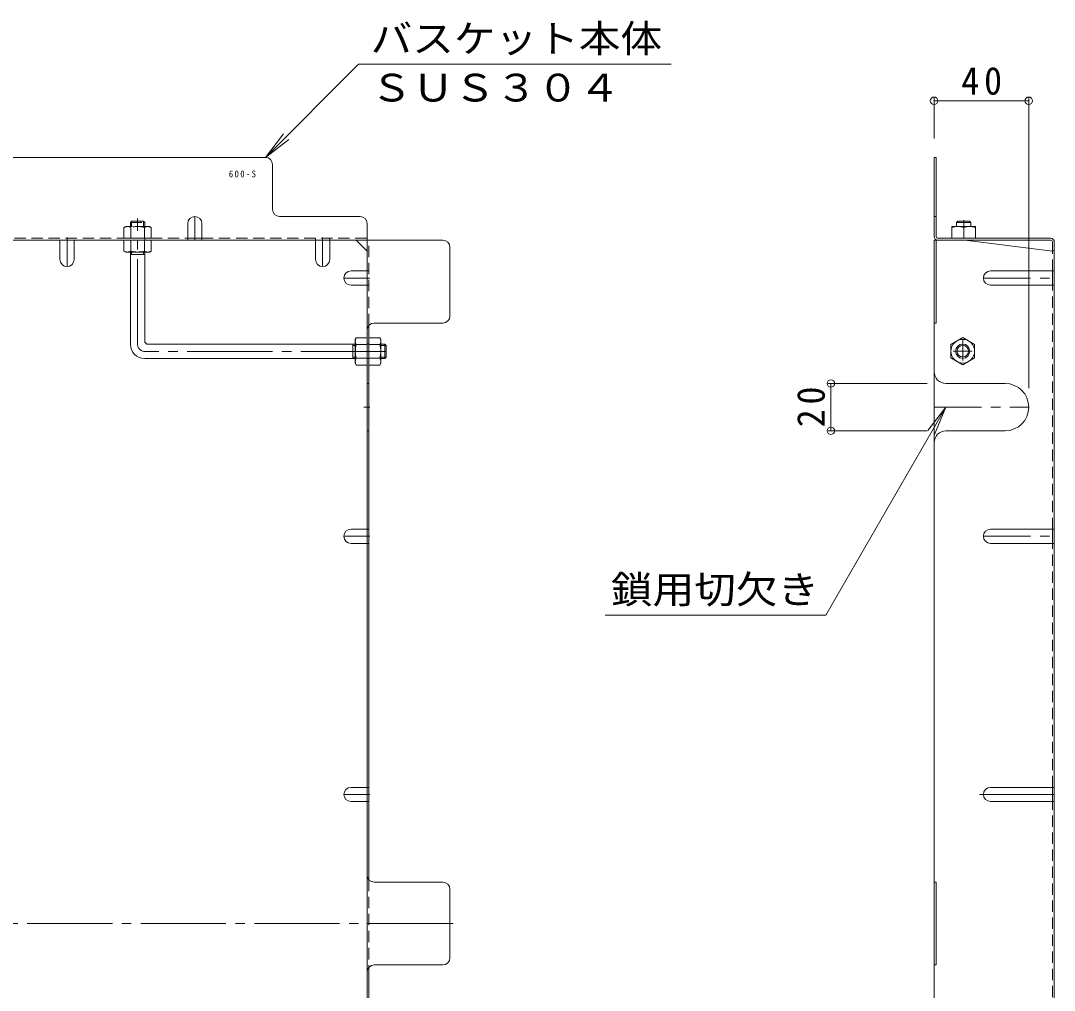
# Model space of a CAD drawing. Units: millimetres at full size, sheet at 1:4; details may follow other scales. Extents: x -950 to 1126, y -781 to 780.
# Drawn here: x 577 to 1013.8, y 294.9 to 704.7 of the extents above; entities that cross this region are included whole.
import ezdxf
from ezdxf.enums import TextEntityAlignment as Align

# ---------------------------------------------------------------- set-up
doc = ezdxf.new("R2010")
doc.units = ezdxf.units.MM
doc.header["$LTSCALE"] = 4
doc.header["$PDMODE"] = 32
doc.header["$PDSIZE"] = 3.2
for name, pattern in [('CHAIN1', [8, 5, -1, 1, -1]), ('CHAIN2', [12, 9, -1, 1, -1]), ('DASHED1', [1.8, 1.2, -0.6])]:
    doc.linetypes.add(name, pattern=pattern)
for name, color, linetype, lineweight in [('A-4_その他', 7, 'Continuous', 9), ('A-5_文字', 7, 'Continuous', 9), ('A-7_ハッチ', 2, 'Continuous', 9), ('A-8_記号', 2, 'Continuous', 9), ('A-B_ﾊｯﾁ', 2, 'Continuous', 9)]:
    doc.layers.add(name, color=color, linetype=linetype, lineweight=lineweight)
doc.styles.add('ＭＳ ゴシック', font='')
doc.styles.get('ＭＳ ゴシック').set_extended_font_data('MS Gothic')

msp = doc.modelspace()

# ---------------------------------------------------------------- linework, layer by layer
at = {"layer": 'A-4_その他'}
for p, q in [((963.01, 672.078), (963.01, 654.966)), ((963.01, 670.878), (1003.01, 670.878)), ((1003.01, 672.078), (1003.01, 549.402)), ((918.17, 551.402), (960.01, 551.402)), ((919.37, 551.402), (919.37, 531.402)), ((918.17, 531.402), (960.01, 531.402))]:
    msp.add_line(p, q, dxfattribs=at)
for p in [(963.01, 670.878), (1003.01, 670.878), (919.37, 551.402), (919.37, 551.402), (919.37, 531.402)]:
    msp.add_point(p, dxfattribs=at)
at = {"layer": 'A-5_文字'}
for p, q in [((719.733, 686.306), (680.392, 646.966)), ((851.939, 686.306), (719.733, 686.306)), ((680.392, 646.966), (688.002, 656.883)), ((680.392, 646.966), (690.309, 654.575)), ((968.01, 541.401), (960.401, 531.484)), ((917.223, 453.434), (823.99, 453.434))]:
    msp.add_line(p, q, dxfattribs=at)
msp.add_lwpolyline([(917.223, 453.434), (968.01, 541.401), (963.227, 529.852)], dxfattribs=at)
at = {"layer": 'A-7_ハッチ'}
for p, q in [((680.392, 646.966), (535.093, 646.966)), ((963.01, 646.966), (963.81, 646.966)), ((963.01, 613.566), (963.01, 646.966)), ((963.81, 613.432), (963.81, 646.966)), ((683.392, 624.966), (683.392, 643.966)), ((720.393, 621.966), (686.392, 621.966)), ((963.01, 621.966), (963.81, 621.966)), ((723.393, 27.359), (723.393, 618.966)), ((113.79, 611.966), (755.397, 611.966)), ((647.593, 612.766), (653.593, 612.766)), ((723.393, 607.353), (718.781, 611.966)), ((963.01, 611.966), (1012.343, 611.966)), ((963.01, 611.966), (963.01, 34.359)), ((963.81, 611.966), (963.81, 576.961)), ((964.477, 612.766), (1012.21, 612.766)), ((976.01, 611.962), (1013.01, 607.35)), ((758.397, 579.965), (758.397, 608.966)), ((1013.01, 611.299), (1013.01, 607.35)), ((1013.81, 611.166), (1013.81, 35.159)), ((1013.01, 592.961), (1013.01, 598.961)), ((726.393, 576.965), (755.397, 576.965)), ((963.01, 576.961), (963.81, 576.961)), ((724.193, 576.009), (724.193, 341.623)), ((1013.01, 483.842), (1013.01, 489.842)), ((1013.01, 374.721), (1013.01, 380.721)), ((755.397, 340.663), (726.393, 340.663)), ((758.397, 308.662), (758.397, 337.663)), ((963.01, 340.666), (963.81, 340.666)), ((724.193, 70.32), (724.193, 304.701)), ((726.393, 305.662), (755.397, 305.662))]:
    msp.add_line(p, q, dxfattribs=at)
at = {"layer": 'A-7_ハッチ', "linetype": 'DASHED1'}
for p, q in [((221.593, 612.766), (647.593, 612.766)), ((629.393, 611.966), (629.393, 612.766)), ((653.593, 612.766), (723.393, 612.766)), ((701.593, 611.966), (701.593, 612.766)), ((707.593, 611.966), (707.593, 612.766)), ((724.193, 576.009), (724.193, 611.966)), ((1013.01, 598.961), (1013.01, 607.35)), ((723.393, 598.96), (724.193, 598.96)), ((723.393, 592.96), (724.193, 592.96)), ((1013.01, 489.842), (1013.01, 592.961)), ((724.193, 568.166), (723.393, 568.166)), ((724.193, 561.966), (723.393, 561.966)), ((723.393, 489.842), (724.193, 489.842)), ((723.393, 483.842), (724.193, 483.842)), ((1013.01, 380.721), (1013.01, 483.842)), ((723.393, 380.721), (724.193, 380.721)), ((723.393, 374.721), (724.193, 374.721)), ((1013.01, 162.485), (1013.01, 374.721)), ((724.193, 341.623), (724.193, 304.701))]:
    msp.add_line(p, q, dxfattribs=at)
at = {"layer": 'A-7_ハッチ', "linetype": 'CHAIN2'}
msp.add_line((759.75, 323.162), (109.868, 323.162), dxfattribs=at)
at = {"layer": 'A-7_ハッチ'}
msp.add_lwpolyline([(963.01, 305.665), (963.81, 305.665), (963.81, 340.666)], dxfattribs=at)
for centre, radius, start, end in [((680.392, 643.966), 3, 0, 90), ((686.392, 624.966), 3, 180, 270), ((720.393, 618.966), 3, 0, 90), ((755.397, 608.966), 3, 0, 90), ((964.61, 613.566), 1.6, 180, 270), ((964.477, 613.432), 0.667, 180, 270), ((1012.21, 611.166), 1.6, 0, 90), ((1012.343, 611.299), 0.667, 0, 90), ((1013.01, 608.15), 0.8, 270, 0), ((726.393, 573.965), 3, 90, 180), ((755.397, 579.965), 3, 270, 0), ((726.393, 343.663), 3, 180, 270), ((755.397, 337.663), 3, 0, 90), ((755.397, 308.662), 3, 270, 0), ((726.393, 302.662), 3, 90, 180)]:
    msp.add_arc(centre, radius, start, end, dxfattribs=at)
at = {"layer": 'A-8_記号', "linetype": 'CHAIN1'}
for p, q in [((650.593, 611.966), (650.593, 621.966)), ((596.593, 613.166), (596.593, 600.816)), ((704.593, 613.166), (704.593, 600.816)), ((724.593, 595.96), (713.593, 595.96)), ((983.81, 595.961), (1013.81, 595.961)), ((722.047, 541.401), (724.593, 541.401)), ((963.01, 541.402), (1003.01, 541.402)), ((724.593, 486.842), (713.593, 486.842)), ((983.81, 486.842), (1013.81, 486.842)), ((724.593, 377.721), (713.593, 377.721))]:
    msp.add_line(p, q, dxfattribs=at)
at = {"layer": 'A-8_記号'}
for p, q in [((647.593, 618.966), (647.593, 611.966)), ((653.593, 618.966), (653.593, 611.966)), ((593.593, 603.816), (593.593, 611.966)), ((599.593, 603.816), (599.593, 611.966)), ((701.593, 603.816), (701.593, 611.966)), ((707.593, 603.816), (707.593, 611.966)), ((716.593, 598.96), (723.393, 598.96)), ((986.81, 598.961), (1013.81, 598.961)), ((716.593, 592.96), (723.393, 592.96)), ((986.81, 592.961), (1013.81, 592.961)), ((724.193, 551.401), (723.393, 551.401)), ((968.01, 551.402), (993.01, 551.402)), ((724.193, 531.401), (723.393, 531.401)), ((968.01, 531.402), (993.01, 531.402)), ((716.593, 489.842), (723.393, 489.842)), ((986.81, 489.842), (1013.81, 489.842)), ((716.593, 483.842), (723.393, 483.842)), ((986.81, 483.842), (1013.81, 483.842)), ((716.593, 380.721), (723.393, 380.721)), ((986.81, 380.721), (1013.81, 380.721)), ((716.593, 374.721), (723.393, 374.721)), ((986.81, 374.721), (1013.81, 374.721))]:
    msp.add_line(p, q, dxfattribs=at)
at = {"layer": 'A-8_記号', "linetype": 'CHAIN2'}
msp.add_line((982.122, 377.722), (1013.81, 377.722), dxfattribs=at)
at = {"layer": 'A-8_記号'}
for centre, radius, start, end in [((650.593, 618.966), 3, 0, 180), ((596.593, 603.816), 3, 180, 0), ((704.593, 603.816), 3, 180, 0), ((716.593, 595.96), 3, 90, 270), ((986.81, 595.961), 3, 90, 270), ((968.01, 556.402), 5, 180, 270), ((993.01, 541.402), 10, 270, 90), ((968.01, 526.402), 5, 90, 180), ((716.593, 486.842), 3, 90, 270), ((986.81, 486.842), 3, 90, 270), ((716.593, 377.721), 3, 90, 270), ((986.81, 377.721), 3, 90, 270)]:
    msp.add_arc(centre, radius, start, end, dxfattribs=at)
at = {"layer": 'A-B_ﾊｯﾁ', "color": 3, "linetype": 'CHAIN2'}
for p, q in [((626.393, 567.966), (626.393, 621.198)), ((731.393, 564.966), (629.393, 564.966))]:
    msp.add_line(p, q, dxfattribs=at)
at = {"layer": 'A-B_ﾊｯﾁ', "linetype": 'CHAIN1'}
for p, q in [((975.51, 620.449), (975.51, 617.387)), ((975.11, 561.062), (975.11, 569.889)), ((979.11, 565.062), (971.11, 565.062))]:
    msp.add_line(p, q, dxfattribs=at)
at = {"layer": 'A-B_ﾊｯﾁ', "linetype": 'DASHED1'}
for p, q in [((621.393, 617.766), (620.643, 617.333)), ((620.643, 612.766), (620.643, 617.333)), ((631.393, 617.766), (621.393, 617.766)), ((623.53, 617.333), (623.53, 612.766)), ((629.256, 617.333), (629.256, 612.766)), ((631.393, 617.766), (632.143, 617.333)), ((632.143, 612.766), (632.143, 617.333)), ((632.143, 612.766), (620.643, 612.766))]:
    msp.add_line(p, q, dxfattribs=at)
at = {"layer": 'A-B_ﾊｯﾁ', "color": 3, "linetype": 'DASHED1'}
for p, q in [((623.393, 619.466), (623.893, 619.966)), ((623.393, 619.466), (629.393, 619.466)), ((623.393, 619.466), (623.393, 617.766)), ((623.893, 619.966), (628.893, 619.966)), ((623.893, 617.766), (623.893, 619.966)), ((629.393, 619.466), (628.893, 619.966)), ((628.893, 617.766), (628.893, 619.966)), ((629.393, 619.466), (629.393, 617.766))]:
    msp.add_line(p, q, dxfattribs=at)
at = {"layer": 'A-B_ﾊｯﾁ'}
for p, q in [((980.51, 617.762), (970.51, 617.762)), ((970.51, 612.762), (970.51, 617.762)), ((975.51, 612.762), (975.51, 617.329)), ((980.51, 612.762), (980.51, 617.762)), ((620.643, 611.966), (632.143, 611.966)), ((620.643, 611.966), (620.643, 607.399)), ((623.53, 607.399), (623.53, 611.966)), ((629.256, 607.399), (629.256, 611.966)), ((632.143, 611.966), (632.143, 607.399)), ((980.51, 612.762), (970.51, 612.762)), ((621.393, 606.966), (620.643, 607.399)), ((631.393, 606.966), (632.143, 607.399)), ((621.393, 606.966), (631.393, 606.966)), ((718.393, 569.966), (718.826, 570.716)), ((718.393, 569.966), (718.393, 559.966)), ((723.393, 570.716), (718.826, 570.716)), ((723.393, 570.716), (723.393, 559.216)), ((724.193, 570.716), (724.193, 559.216)), ((724.193, 570.716), (728.76, 570.716)), ((729.193, 569.966), (728.76, 570.716)), ((729.193, 569.966), (729.193, 559.966)), ((975.11, 570.812), (970.11, 567.925)), ((970.11, 567.925), (970.11, 562.199)), ((718.826, 567.829), (723.393, 567.829)), ((728.76, 567.829), (724.193, 567.829)), ((718.393, 559.966), (718.826, 559.216)), ((718.826, 562.102), (723.393, 562.102)), ((723.393, 559.216), (718.826, 559.216)), ((728.76, 562.102), (724.193, 562.102)), ((724.193, 559.216), (728.76, 559.216)), ((729.193, 559.966), (728.76, 559.216)), ((975.11, 559.312), (970.11, 562.199)), ((975.11, 559.312), (980.11, 562.199))]:
    msp.add_line(p, q, dxfattribs=at)
at = {"layer": 'A-B_ﾊｯﾁ', "color": 3}
for p, q in [((972.51, 619.462), (973.01, 619.962)), ((972.51, 617.762), (972.51, 619.462)), ((978.51, 619.462), (972.51, 619.462)), ((978.01, 619.962), (973.01, 619.962)), ((978.51, 619.462), (978.01, 619.962)), ((978.51, 617.762), (978.51, 619.462)), ((623.393, 567.966), (623.393, 606.966)), ((623.393, 605.966), (629.393, 605.966)), ((623.893, 605.966), (623.893, 606.966)), ((628.893, 605.966), (628.893, 606.966)), ((629.393, 569.466), (629.393, 606.966)), ((718.393, 567.966), (630.893, 567.966)), ((717.393, 567.966), (717.393, 561.966)), ((730.893, 567.966), (729.193, 567.966)), ((730.893, 567.966), (730.893, 561.966)), ((730.893, 567.966), (731.393, 567.466)), ((717.393, 567.466), (718.393, 567.466)), ((729.193, 567.466), (731.393, 567.466)), ((731.393, 567.466), (731.393, 562.466)), ((718.393, 561.966), (629.393, 561.966)), ((717.393, 562.466), (718.393, 562.466)), ((729.193, 562.466), (731.393, 562.466)), ((730.893, 561.966), (729.193, 561.966)), ((730.893, 561.966), (731.393, 562.466))]:
    msp.add_line(p, q, dxfattribs=at)
at = {"layer": 'A-B_ﾊｯﾁ'}
msp.add_lwpolyline([(975.11, 570.812), (980.11, 567.925), (980.11, 562.199)], dxfattribs=at)
for radius in [5, 3, 2.458]:
    msp.add_circle((975.11, 565.062), radius, dxfattribs=at)
at = {"layer": 'A-B_ﾊｯﾁ', "linetype": 'DASHED1'}
for centre, radius, start, end in [((622.288, 614.484), 3.29, 93.92076, 120.00002), ((622.053, 615.031), 2.735, 57.31493, 89.7897), ((626.393, 608.083), 9.683, 72.79974, 107.20027), ((630.733, 615.031), 2.735, 90.21031, 122.68509), ((630.498, 614.484), 3.29, 60, 86.07925)]:
    msp.add_arc(centre, radius, start, end, dxfattribs=at)
at = {"layer": 'A-B_ﾊｯﾁ'}
for centre, radius, start, end in [((973.01, 610.329), 7.433, 70.34633, 109.65366), ((978.01, 610.329), 7.433, 70.34633, 109.65366), ((622.288, 610.248), 3.29, 240, 266.07925), ((622.053, 609.7), 2.735, 270.21031, 302.68509), ((626.393, 616.648), 9.683, 252.79974, 287.20027), ((630.733, 609.7), 2.735, 237.31493, 269.7897), ((630.498, 610.248), 3.29, 273.92076, 300.00002), ((721.675, 569.071), 3.29, 150, 176.07925), ((721.128, 569.306), 2.735, 180.21031, 212.68509), ((725.911, 569.071), 3.29, 3.92075, 30), ((726.458, 569.306), 2.735, 327.31491, 359.78969), ((728.076, 564.966), 9.683, 162.79974, 197.20027), ((719.511, 564.966), 9.683, 342.79973, 17.20026), ((721.128, 560.626), 2.735, 147.31493, 179.7897), ((721.675, 560.86), 3.29, 183.92076, 210.00002), ((726.458, 560.626), 2.735, 0.2103, 32.68507), ((725.911, 560.86), 3.29, 329.99998, 356.07924)]:
    msp.add_arc(centre, radius, start, end, dxfattribs=at)
at = {"layer": 'A-B_ﾊｯﾁ', "color": 3}
for centre, radius in [((629.393, 567.966), 6), ((630.893, 569.466), 1.5)]:
    msp.add_arc(centre, radius, 180, 270, dxfattribs=at)
at = {"layer": 'A-B_ﾊｯﾁ', "color": 3, "linetype": 'CHAIN2'}
msp.add_arc((629.393, 567.966), 3, 180, 270, dxfattribs=at)

# ---------------------------------------------------------------- texts
at = {"layer": 'A-4_その他', "color": 2, "insert": (974.51, 673.278), "char_height": 11.73, "attachment_point": 7, "style": 'ＭＳ ゴシック'}
msp.add_mtext('\\T1.27;\\W0.95;40', dxfattribs=at)
at = {"layer": 'A-4_その他', "color": 2, "insert": (916.97, 532.902), "char_height": 11.73, "attachment_point": 7, "rotation": 90, "style": 'ＭＳ ゴシック'}
msp.add_mtext('\\T1.27;\\W0.95;20', dxfattribs=at)
at = {"layer": 'A-5_文字', "color": 2, "style": 'ＭＳ ゴシック', "width": 1.1}
for s, p in [('バスケット本体', (724.858, 687.806)), ('ＳＵＳ３０４', (724.858, 667.066)), ('鎖用切欠き', (826.438, 454.934))]:
    msp.add_text(s, height=11.73, dxfattribs=at).set_placement(p, align=Align.BOTTOM_LEFT)
at = {"layer": 'A-5_文字', "color": 6, "insert": (664.992, 638.466), "char_height": 2.933, "attachment_point": 7, "style": 'ＭＳ ゴシック'}
msp.add_mtext('\\T1.34;\\W0.9;600-S', dxfattribs=at)

doc.saveas('drawing.dxf')
